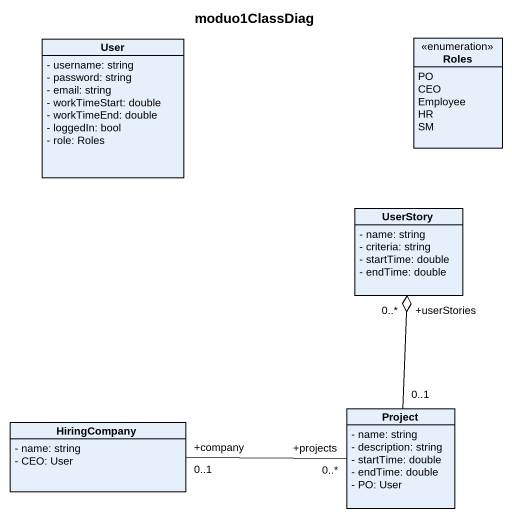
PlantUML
@startuml
title moduo1ClassDiag
hide circle
hide empty members
skinparam classAttributeIconSize 0
class User {
  - username: string
  - password: string
  - email: string
  - workTimeStart: double
  - workTimeEnd: double
  - loggedIn: bool
  - role: Roles
}
enum Roles {
  PO
  CEO
  Employee
  HR
  SM
}
class UserStory {
  - name: string
  - criteria: string
  - startTime: double
  - endTime: double
}
class HiringCompany {
  - name: string
  - CEO: User
}
class Project {
  - name: string
  - description: string
  - startTime: double
  - endTime: double
  - PO: User
}
Project "0..1" -up-o "+userStories\n0..*" UserStory
Project "+projects\n0..*" -left- "+company\n0..1" HiringCompany
@enduml
